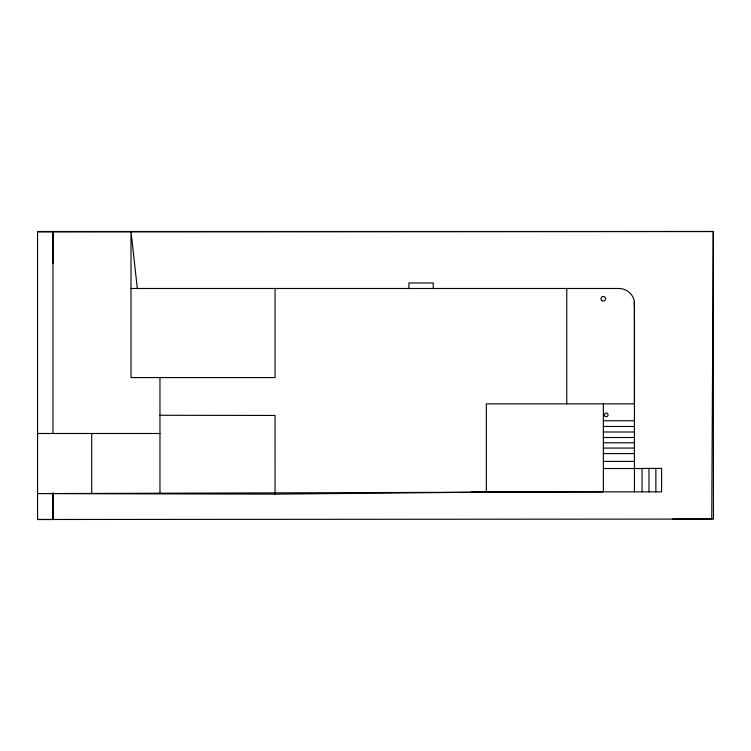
<?xml version="1.0" encoding="UTF-8"?>
<svg xmlns="http://www.w3.org/2000/svg" width="751" height="751" viewBox="0 0 751 751"><rect width="100%" height="100%" fill="white"/><g stroke="black" fill="none" stroke-linecap="round" stroke-linejoin="round"><path stroke-width="1.13" d="M634.445 306.089L634.388 301.686A15.611 15.611 0 0 0 618.965 288.487L131.012 288.487M517.035 491.858L275.073 494.139L37.55 493.604L603.363 491.858L603.363 403.85M37.55 231.918L713.272 231.505L713.45 519.072L37.55 519.495L37.55 231.505L713.272 231.505L711.741 519.072L672.633 519.072M603.363 420.748L634.445 420.748M603.363 426.474L634.445 426.474M603.363 431.994L634.445 431.994M37.55 433.496L159.963 433.496M603.363 437.504L634.445 437.504M603.363 442.79L634.445 442.79M603.363 448.075L634.445 448.075M603.363 453.585L634.445 453.585M603.363 461.405L634.445 461.405M603.363 468.521L642.067 468.521M471.393 491.858L661.603 491.858L661.603 468.417L642.067 468.417L642.067 491.858M37.55 519.495L52.974 519.495L52.974 493.604M159.963 415.275L275.035 415.453L275.073 494.139L275.073 493.604M137.302 288.487L131.012 231.505L131.012 377.584L275.073 377.584L275.073 288.487M634.388 301.686L634.445 403.85L486.329 403.85L486.329 492.14M52.992 263.479L52.974 231.918L52.974 433.496M53.133 492.6L53.152 519.485M655.858 468.417L655.858 491.858M648.967 468.417L648.967 491.858M634.445 302.4L634.445 491.858M566.761 288.487L566.761 403.85M433.261 288.609L433.261 282.977L408.91 282.977L408.91 288.609M159.963 377.584L159.963 493.604M91.716 433.496L91.716 493.604M605.306 416.458A1.84 1.84 0 0 0 608.085 414.899A1.84 1.84 0 0 0 605.344 413.275A1.84 1.84 0 0 0 605.306 416.458M601.701 300.438A2.3 2.3 0 0 0 605.513 299.292A2.3 2.3 0 0 0 602.612 296.561A2.3 2.3 0 0 0 601.701 300.438"/></g></svg>
